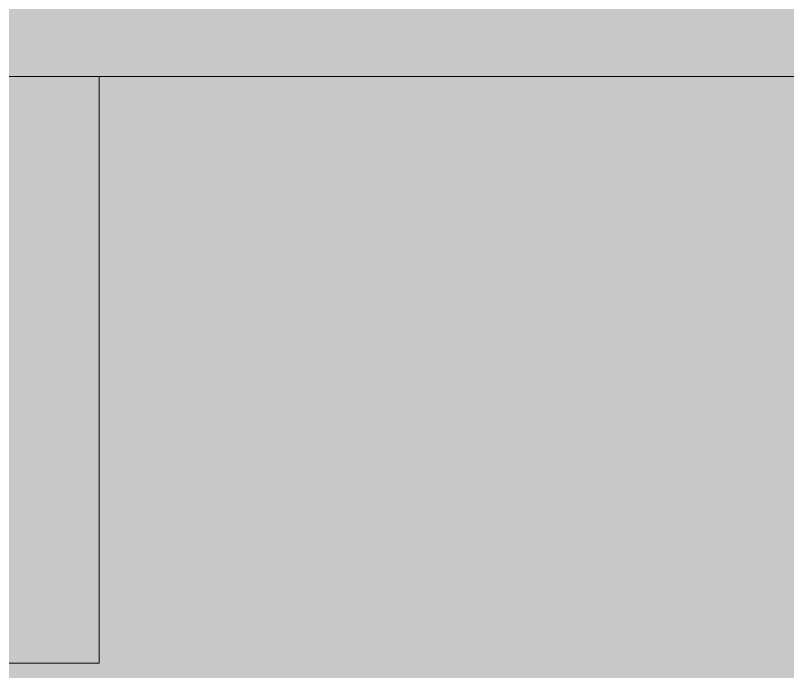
# Model space of a CAD drawing. Header units: centimetres. Extents: x -4381 to 5639, y -3920 to 4826.
# Drawn here: x 76.818 to 79.581, y 33.273 to 35.622 of the extents above; entities that cross this region are included whole.
import ezdxf
from ezdxf.xclip import XClip

# ---------------------------------------------------------------- set-up
doc = ezdxf.new("R2010")
doc.units = ezdxf.units.CM
doc.header["$MEASUREMENT"] = 0
doc.header["$XCLIPFRAME"] = 0
doc.set_wipeout_variables(frame=1)
doc.linetypes.add('Wipeout_Contour', pattern=[100, 0, -100])
for name, color, linetype in [('01- MOBILIER', 7, 'Continuous'), ('Dalles', 7, 'Continuous'), ('Drawing & Figure', 7, 'Continuous'), ('Structural - Bearing', 7, 'Continuous')]:
    doc.layers.add(name, color=color, linetype=linetype)
doc.layers.add('01- MOBILIER_Pen_No__7', color=7, linetype='Continuous', lineweight=5)
doc.layers.add('Dalles_Pen_No__1', color=7, linetype='Continuous', lineweight=5)
doc.layers.add('Structural - Bearing_Pen_No__102', color=7, linetype='Continuous', lineweight=5, true_color=0xcccccc)

# ---------------------------------------------------------------- blocks, each defined once
blk = doc.blocks.new('Drawing_7_7', base_point=(-363.0919, 32.2036))
at = {"color": 254, "linetype": 'Wipeout_Contour', "lineweight": 0, "ltscale": 3657.586871}
blk.add_wipeout([(76.5169, 32.8036), (77.1169, 32.8036), (77.1169, 32.2036), (78.1609, 32.2036), (78.1509, 32.2836), (78.1409, 32.2836), (78.1309, 32.2863), (78.1236, 32.2936), (78.1209, 32.3036), (78.1209, 32.7636), (78.1268, 32.7778), (78.1409, 32.7836), (78.2007, 32.7836), (78.1535, 32.9598), (78.1532, 32.9623), (78.1545, 32.9673), (78.1582, 32.971), (78.1606, 32.972), (78.2862, 33.0056), (78.2888, 33.006), (78.9009, 33.006), (78.9085, 33.0045), (78.9148, 33.0004), (78.9191, 32.9943), (78.9209, 32.9863), (78.9225, 32.9937), (78.927, 33.0004), (78.9334, 33.0045), (78.941, 33.006), (79.7009, 33.006), (79.7085, 33.0045), (79.7148, 33.0004), (79.7191, 32.9943), (79.7209, 32.9863), (79.7225, 32.9937), (79.727, 33.0004), (79.7334, 33.0045), (79.741, 33.006), (80.2209, 33.006), (80.2209, 35.4036), (77.1169, 35.4036), (77.1169, 33.3036), (76.5169, 33.3036)], dxfattribs=at).dxf.layer = 'Structural - Bearing'
at = {"layer": '01- MOBILIER', "linetype": 'Continuous', "lineweight": 0, "ltscale": 10, "true_color": 0xbebebe}
blk.add_hatch(color=9, dxfattribs=at).paths.add_polyline_path([(76.7427, 35.4036), (76.5169, 35.4036), (76.5169, 33.3036), (77.1169, 33.3036), (77.1169, 35.4036)])
at = {"layer": 'Dalles', "linetype": 'Continuous', "lineweight": 0, "ltscale": 10, "true_color": 0x000000}
blk.add_hatch(color=18, dxfattribs=at).paths.add_polyline_path([(84.2669, 35.4036), (84.2669, 35.7036), (70.8669, 35.7036), (70.8669, 35.4036)])
at = {"layer": 'Structural - Bearing_Pen_No__102', "linetype": 'Continuous', "ltscale": 10}
blk.add_hatch(color=256, dxfattribs=at).paths.add_polyline_path([(76.5169, 32.8036), (77.1169, 32.8036), (77.1169, 32.2036), (78.1609, 32.2036), (78.1509, 32.2836), (78.1409, 32.2836), (78.1309, 32.2863), (78.1236, 32.2936), (78.1209, 32.3036), (78.1209, 32.7636), (78.1268, 32.7778), (78.1409, 32.7836), (78.2007, 32.7836), (78.1535, 32.9598), (78.1532, 32.9623), (78.1545, 32.9673), (78.1582, 32.971), (78.1606, 32.972), (78.2862, 33.0056), (78.2888, 33.006), (78.9009, 33.006), (78.9085, 33.0045), (78.9148, 33.0004), (78.9191, 32.9943), (78.9209, 32.9863), (78.9225, 32.9937), (78.927, 33.0004), (78.9334, 33.0045), (78.941, 33.006), (79.7009, 33.006), (79.7085, 33.0045), (79.7148, 33.0004), (79.7191, 32.9943), (79.7209, 32.9863), (79.7225, 32.9937), (79.727, 33.0004), (79.7334, 33.0045), (79.741, 33.006), (80.2209, 33.006), (80.2209, 35.4036), (77.1169, 35.4036), (77.1169, 33.3036), (76.5169, 33.3036)])
at = {"layer": '01- MOBILIER_Pen_No__7', "linetype": 'Continuous', "ltscale": 10}
for p, q in [((77.1169, 35.4036), (77.1169, 33.3036)), ((77.1169, 33.3036), (76.5169, 33.3036))]:
    blk.add_line(p, q, dxfattribs=at)
at = {"layer": 'Dalles_Pen_No__1', "linetype": 'Continuous', "ltscale": 10}
blk.add_line((83.5169, 35.4036), (77.1169, 35.4036), dxfattribs=at)
at = {"layer": 'Dalles_Pen_No__1', "linetype": 'Continuous', "ltscale": 10, "flags": 128}
blk.add_lwpolyline([(77.1169, 35.4036), (76.7427, 35.4036), (76.5169, 35.4036)], dxfattribs=at)

msp = doc.modelspace()

# ---------------------------------------------------------------- block references
at = {"layer": 'Drawing & Figure', "color": 151, "linetype": 'Continuous', "lineweight": 5, "ltscale": 10, "true_color": 0x80c2ff}
ref = msp.add_blockref('Drawing_7_7', (-363.09186, 32.20361), dxfattribs=at)
XClip(ref).set_block_clipping_path([(51.7463984619, 23.6253966175), (100.4426918859, 45.1170657245)])

doc.saveas('drawing.dxf')
